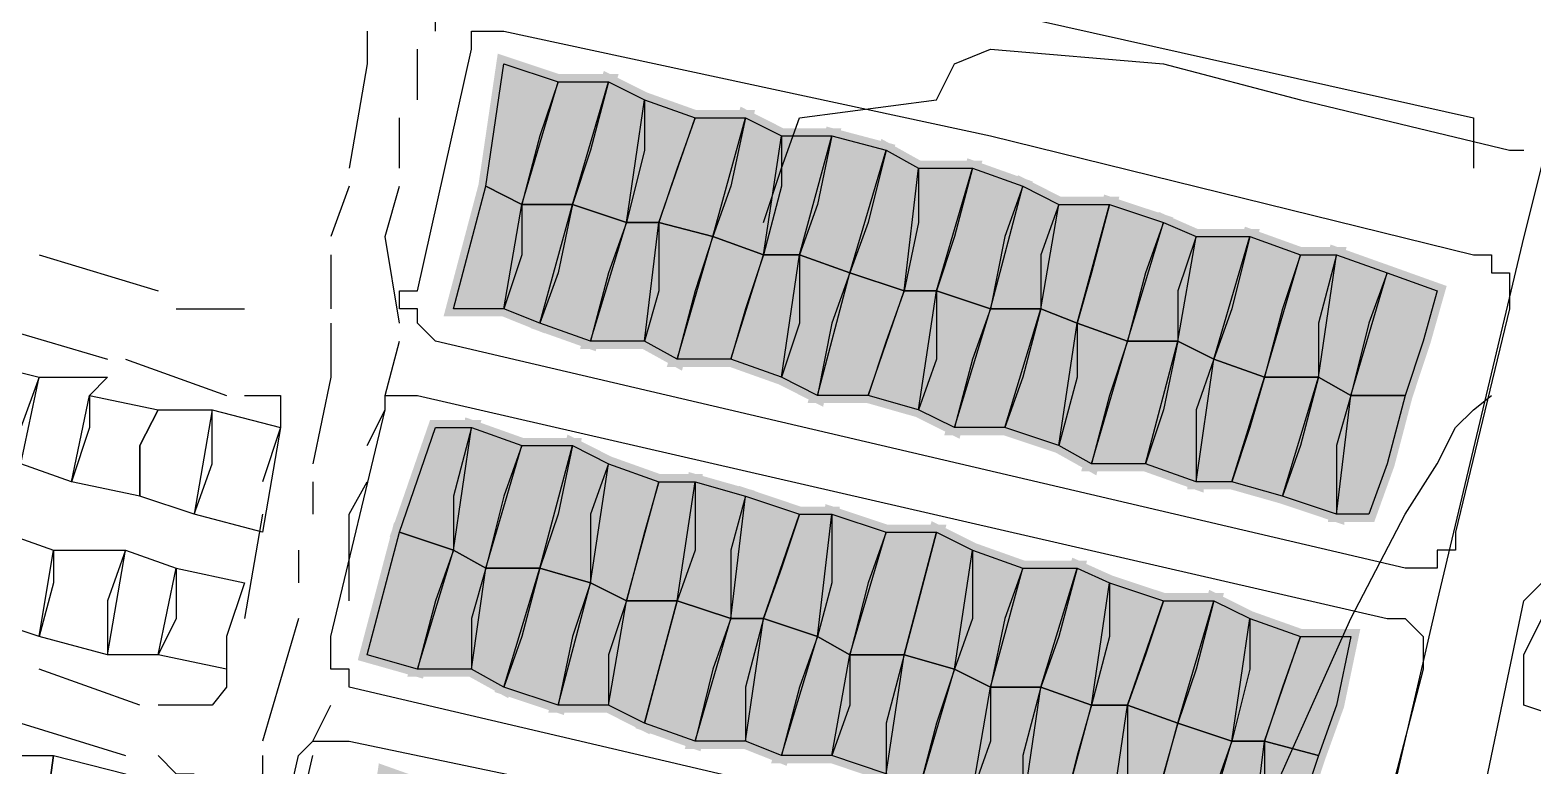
# Model space of a CAD drawing. Header units: millimetres. Extents: x -3588 to 75209, y -3737 to 38254.
# Drawn here: x 27798.2 to 27915.9, y 18982.7 to 19040.3 of the extents above; entities that cross this region are included whole.
import ezdxf

# ---------------------------------------------------------------- set-up
doc = ezdxf.new("R2010")
doc.units = ezdxf.units.MM
doc.layers.add('H', color=250, linetype='Continuous')
doc.layers.add('P', color=253, linetype='Continuous')

msp = doc.modelspace()

# ---------------------------------------------------------------- hatches: boundary and pattern name
at = {"layer": 'H', "linetype": 'Continuous'}
for points in [[(27839.592, 19035.987), (27836.759, 19026.673), (27834.214, 19028.097), (27835.639, 19037.411), (27839.592, 19035.987), (27839.592, 19035.987)], [(27843.544, 19035.987), (27841, 19026.673), (27836.759, 19026.673), (27839.592, 19035.987), (27843.544, 19035.987), (27843.544, 19035.987)], [(27846.361, 19034.866), (27844.953, 19025.264), (27841, 19026.673), (27843.544, 19035.987), (27846.361, 19034.866), (27846.361, 19034.866)], [(27850.314, 19033.458), (27847.769, 19025.264), (27844.953, 19025.264), (27846.361, 19034.866), (27850.314, 19033.458), (27850.314, 19033.458)], [(27854.539, 19033.458), (27851.722, 19023.856), (27847.769, 19025.264), (27850.314, 19033.458), (27854.539, 19033.458), (27854.539, 19033.458)], [(27857.084, 19032.034), (27855.963, 19022.448), (27851.722, 19023.856), (27854.539, 19033.458), (27857.084, 19032.034), (27857.084, 19032.034)], [(27861.325, 19032.034), (27858.492, 19022.448), (27855.963, 19022.448), (27857.084, 19032.034), (27861.325, 19032.034), (27861.325, 19032.034)], [(27865.278, 19030.625), (27862.733, 19021.311), (27858.492, 19022.448), (27861.325, 19032.034), (27865.278, 19030.625), (27865.278, 19030.625)], [(27868.094, 19029.217), (27866.686, 19019.903), (27862.733, 19021.311), (27865.278, 19030.625), (27868.094, 19029.217), (27868.094, 19029.217)], [(27872.047, 19029.217), (27869.502, 19019.903), (27866.686, 19019.903), (27868.094, 19029.217), (27872.047, 19029.217), (27872.047, 19029.217)], [(27876.288, 19028.097), (27873.455, 19018.495), (27869.502, 19019.903), (27872.047, 19029.217), (27876.288, 19028.097), (27876.288, 19028.097)], [(27836.759, 19026.673), (27835.639, 19018.495), (27831.398, 19018.495), (27834.214, 19028.097), (27836.759, 19026.673), (27836.759, 19026.673)], [(27878.817, 19026.673), (27877.408, 19018.495), (27873.455, 19018.495), (27876.288, 19028.097), (27878.817, 19026.673), (27878.817, 19026.673)], [(27841, 19026.673), (27838.167, 19017.086), (27835.639, 19018.495), (27836.759, 19026.673), (27841, 19026.673), (27841, 19026.673)], [(27844.953, 19025.264), (27842.408, 19015.662), (27838.167, 19017.086), (27841, 19026.673), (27844.953, 19025.264), (27844.953, 19025.264)], [(27883.058, 19026.673), (27880.241, 19017.086), (27877.408, 19018.495), (27878.817, 19026.673), (27883.058, 19026.673), (27883.058, 19026.673)], [(27887.011, 19025.264), (27884.194, 19015.662), (27880.241, 19017.086), (27883.058, 19026.673), (27887.011, 19025.264), (27887.011, 19025.264)], [(27847.769, 19025.264), (27846.361, 19015.662), (27842.408, 19015.662), (27844.953, 19025.264), (27847.769, 19025.264), (27847.769, 19025.264)], [(27851.722, 19023.856), (27849.178, 19014.542), (27846.361, 19015.662), (27847.769, 19025.264), (27851.722, 19023.856), (27851.722, 19023.856)], [(27889.827, 19023.856), (27888.419, 19015.662), (27884.194, 19015.662), (27887.011, 19025.264), (27889.827, 19023.856), (27889.827, 19023.856)], [(27855.963, 19022.448), (27853.131, 19014.542), (27849.178, 19014.542), (27851.722, 19023.856), (27855.963, 19022.448), (27855.963, 19022.448)], [(27893.78, 19023.856), (27890.963, 19014.542), (27888.419, 19015.662), (27889.827, 19023.856), (27893.78, 19023.856), (27893.78, 19023.856)], [(27897.733, 19022.448), (27895.188, 19013.133), (27890.963, 19014.542), (27893.78, 19023.856), (27897.733, 19022.448), (27897.733, 19022.448)], [(27858.492, 19022.448), (27857.084, 19013.133), (27853.131, 19014.542), (27855.963, 19022.448), (27858.492, 19022.448), (27858.492, 19022.448)], [(27862.733, 19021.311), (27859.916, 19011.709), (27857.084, 19013.133), (27858.492, 19022.448), (27862.733, 19021.311), (27862.733, 19021.311)], [(27900.566, 19022.448), (27899.141, 19013.133), (27895.188, 19013.133), (27897.733, 19022.448), (27900.566, 19022.448), (27900.566, 19022.448)], [(27904.519, 19021.311), (27901.974, 19011.709), (27899.141, 19013.133), (27900.566, 19022.448), (27904.519, 19021.311), (27904.519, 19021.311)], [(27866.686, 19019.903), (27863.869, 19011.709), (27859.916, 19011.709), (27862.733, 19021.311), (27866.686, 19019.903), (27866.686, 19019.903)], [(27908.744, 19019.903), (27905.927, 19011.709), (27901.974, 19011.709), (27904.519, 19021.311), (27908.744, 19019.903), (27908.744, 19019.903)], [(27869.502, 19019.903), (27868.094, 19010.301), (27863.869, 19011.709), (27866.686, 19019.903), (27869.502, 19019.903), (27869.502, 19019.903)], [(27873.455, 19018.495), (27870.639, 19008.892), (27868.094, 19010.301), (27869.502, 19019.903), (27873.455, 19018.495), (27873.455, 19018.495)], [(27877.408, 19018.495), (27874.864, 19008.892), (27870.639, 19008.892), (27873.455, 19018.495), (27877.408, 19018.495), (27877.408, 19018.495)], [(27880.241, 19017.086), (27878.817, 19007.772), (27874.864, 19008.892), (27877.408, 19018.495), (27880.241, 19017.086), (27880.241, 19017.086)], [(27884.194, 19015.662), (27881.649, 19006.348), (27878.817, 19007.772), (27880.241, 19017.086), (27884.194, 19015.662), (27884.194, 19015.662)], [(27888.419, 19015.662), (27885.602, 19006.348), (27881.649, 19006.348), (27884.194, 19015.662), (27888.419, 19015.662), (27888.419, 19015.662)], [(27890.963, 19014.542), (27889.827, 19004.94), (27885.602, 19006.348), (27888.419, 19015.662), (27890.963, 19014.542), (27890.963, 19014.542)], [(27895.188, 19013.133), (27892.372, 19004.94), (27889.827, 19004.94), (27890.963, 19014.542), (27895.188, 19013.133), (27895.188, 19013.133)], [(27899.141, 19013.133), (27896.613, 19003.531), (27892.372, 19004.94), (27895.188, 19013.133), (27899.141, 19013.133), (27899.141, 19013.133)], [(27901.974, 19011.709), (27900.566, 19002.123), (27896.613, 19003.531), (27899.141, 19013.133), (27901.974, 19011.709), (27901.974, 19011.709)], [(27905.927, 19011.709), (27903.382, 19002.123), (27900.566, 19002.123), (27901.974, 19011.709), (27905.927, 19011.709), (27905.927, 19011.709)], [(27832.806, 19008.892), (27831.398, 18999.578), (27827.445, 19000.987), (27829.989, 19008.892), (27832.806, 19008.892), (27832.806, 19008.892)], [(27836.759, 19007.772), (27834.214, 18998.17), (27831.398, 18999.578), (27832.806, 19008.892), (27836.759, 19007.772), (27836.759, 19007.772)], [(27841, 19007.772), (27838.167, 18998.17), (27834.214, 18998.17), (27836.759, 19007.772), (27841, 19007.772), (27841, 19007.772)], [(27843.544, 19006.348), (27842.408, 18996.762), (27838.167, 18998.17), (27841, 19007.772), (27843.544, 19006.348), (27843.544, 19006.348)], [(27847.769, 19004.94), (27844.953, 18995.337), (27842.408, 18996.762), (27843.544, 19006.348), (27847.769, 19004.94), (27847.769, 19004.94)], [(27850.314, 19004.94), (27849.178, 18995.337), (27844.953, 18995.337), (27847.769, 19004.94), (27850.314, 19004.94), (27850.314, 19004.94)], [(27854.539, 19003.531), (27853.131, 18994.217), (27849.178, 18995.337), (27850.314, 19004.94), (27854.539, 19003.531), (27854.539, 19003.531)], [(27858.492, 19002.123), (27855.963, 18994.217), (27853.131, 18994.217), (27854.539, 19003.531), (27858.492, 19002.123), (27858.492, 19002.123)], [(27861.325, 19002.123), (27859.916, 18992.809), (27855.963, 18994.217), (27858.492, 19002.123), (27861.325, 19002.123), (27861.325, 19002.123)], [(27865.278, 19000.987), (27862.733, 18991.384), (27859.916, 18992.809), (27861.325, 19002.123), (27865.278, 19000.987), (27865.278, 19000.987)], [(27831.398, 18999.578), (27828.853, 18989.976), (27824.628, 18991.384), (27827.445, 19000.987), (27831.398, 18999.578), (27831.398, 18999.578)], [(27869.502, 19000.987), (27866.686, 18991.384), (27862.733, 18991.384), (27865.278, 19000.987), (27869.502, 19000.987), (27869.502, 19000.987)], [(27872.047, 18999.578), (27870.639, 18989.976), (27866.686, 18991.384), (27869.502, 19000.987), (27872.047, 18999.578), (27872.047, 18999.578)], [(27834.214, 18998.17), (27832.806, 18989.976), (27828.853, 18989.976), (27831.398, 18999.578), (27834.214, 18998.17), (27834.214, 18998.17)], [(27876.288, 18998.17), (27873.455, 18988.568), (27870.639, 18989.976), (27872.047, 18999.578), (27876.288, 18998.17), (27876.288, 18998.17)], [(27838.167, 18998.17), (27835.639, 18988.568), (27832.806, 18989.976), (27834.214, 18998.17), (27838.167, 18998.17), (27838.167, 18998.17)], [(27842.408, 18996.762), (27839.592, 18987.447), (27835.639, 18988.568), (27838.167, 18998.17), (27842.408, 18996.762), (27842.408, 18996.762)], [(27880.241, 18998.17), (27877.408, 18988.568), (27873.455, 18988.568), (27876.288, 18998.17), (27880.241, 18998.17), (27880.241, 18998.17)], [(27883.058, 18996.762), (27881.649, 18987.447), (27877.408, 18988.568), (27880.241, 18998.17), (27883.058, 18996.762), (27883.058, 18996.762)], [(27844.953, 18995.337), (27843.544, 18987.447), (27839.592, 18987.447), (27842.408, 18996.762), (27844.953, 18995.337), (27844.953, 18995.337)], [(27887.011, 18995.337), (27884.194, 18987.447), (27881.649, 18987.447), (27883.058, 18996.762), (27887.011, 18995.337), (27887.011, 18995.337)], [(27849.178, 18995.337), (27846.361, 18986.023), (27843.544, 18987.447), (27844.953, 18995.337), (27849.178, 18995.337), (27849.178, 18995.337)], [(27853.131, 18994.217), (27850.314, 18984.615), (27846.361, 18986.023), (27849.178, 18995.337), (27853.131, 18994.217), (27853.131, 18994.217)], [(27890.963, 18995.337), (27888.419, 18986.023), (27884.194, 18987.447), (27887.011, 18995.337), (27890.963, 18995.337), (27890.963, 18995.337)], [(27893.78, 18994.217), (27892.372, 18984.615), (27888.419, 18986.023), (27890.963, 18995.337), (27893.78, 18994.217), (27893.78, 18994.217)], [(27855.963, 18994.217), (27854.539, 18984.615), (27850.314, 18984.615), (27853.131, 18994.217), (27855.963, 18994.217), (27855.963, 18994.217)], [(27859.916, 18992.809), (27857.084, 18983.206), (27854.539, 18984.615), (27855.963, 18994.217), (27859.916, 18992.809), (27859.916, 18992.809)], [(27897.733, 18992.809), (27895.188, 18984.615), (27892.372, 18984.615), (27893.78, 18994.217), (27897.733, 18992.809), (27897.733, 18992.809)], [(27862.733, 18991.384), (27861.325, 18983.206), (27857.084, 18983.206), (27859.916, 18992.809), (27862.733, 18991.384), (27862.733, 18991.384)], [(27901.974, 18992.809), (27899.141, 18983.206), (27895.188, 18984.615), (27897.733, 18992.809), (27901.974, 18992.809), (27901.974, 18992.809)], [(27866.686, 18991.384), (27865.278, 18981.798), (27861.325, 18983.206), (27862.733, 18991.384), (27866.686, 18991.384), (27866.686, 18991.384)], [(27870.639, 18989.976), (27868.094, 18980.662), (27865.278, 18981.798), (27866.686, 18991.384), (27870.639, 18989.976), (27870.639, 18989.976)], [(27873.455, 18988.568), (27872.047, 18980.662), (27868.094, 18980.662), (27870.639, 18989.976), (27873.455, 18988.568), (27873.455, 18988.568)], [(27877.408, 18988.568), (27876.288, 18979.254), (27872.047, 18980.662), (27873.455, 18988.568), (27877.408, 18988.568), (27877.408, 18988.568)], [(27881.649, 18987.447), (27878.817, 18977.845), (27876.288, 18979.254), (27877.408, 18988.568), (27881.649, 18987.447), (27881.649, 18987.447)], [(27884.194, 18987.447), (27883.058, 18977.845), (27878.817, 18977.845), (27881.649, 18987.447), (27884.194, 18987.447), (27884.194, 18987.447)], [(27888.419, 18986.023), (27885.602, 18976.437), (27883.058, 18977.845), (27884.194, 18987.447), (27888.419, 18986.023), (27888.419, 18986.023)], [(27892.372, 18984.615), (27889.827, 18975.013), (27885.602, 18976.437), (27888.419, 18986.023), (27892.372, 18984.615), (27892.372, 18984.615)], [(27895.188, 18984.615), (27893.78, 18975.013), (27889.827, 18975.013), (27892.372, 18984.615), (27895.188, 18984.615), (27895.188, 18984.615)], [(27899.141, 18983.206), (27896.613, 18973.892), (27893.78, 18975.013), (27895.188, 18984.615), (27899.141, 18983.206), (27899.141, 18983.206)]]:
    msp.add_hatch(color=256, dxfattribs=at).paths.add_polyline_path(points)

# ---------------------------------------------------------------- linework, layer by layer
at = {"layer": 'P'}
for points in [[(27924.843, 19065.914), (27924.843, 19063.369), (27922.299, 19052.359), (27915.241, 19024.144), (27908.456, 18995.625), (27903.094, 18972.484), (27899.141, 18956.384), (27897.733, 18946.798), (27896.325, 18942.845), (27892.372, 18936.06), (27885.602, 18926.473), (27873.455, 18912.918), (27861.037, 18903.316), (27846.361, 18889.761), (27838.167, 18880.447), (27836.759, 18873.677), (27836.759, 18857.305), (27838.167, 18845.174), (27840.712, 18834.436), (27840.712, 18831.619)], [(27829.989, 19040.228), (27829.989, 19044.469), (27832.806, 19049.83)], [(27836.759, 19046.997), (27838.167, 19049.83), (27911.288, 19033.458), (27911.288, 19029.505)], [(27824.628, 19040.228), (27824.628, 19037.683), (27823.22, 19029.505)], [(27873.455, 19032.034), (27911.288, 19022.72), (27912.697, 19022.72), (27912.697, 19021.311), (27914.105, 19021.311), (27914.105, 19019.903), (27914.105, 19018.495), (27909.88, 19000.987), (27909.88, 18999.578), (27908.456, 18999.578), (27908.456, 18998.17), (27907.335, 18998.17), (27905.927, 18998.17), (27829.989, 19015.95), (27828.581, 19017.358), (27828.581, 19018.495), (27827.157, 19018.495), (27827.157, 19019.903), (27828.581, 19019.903), (27832.806, 19038.819), (27832.806, 19040.228), (27833.942, 19040.228), (27835.351, 19040.228), (27873.455, 19032.034)], [(27828.581, 19034.866), (27828.581, 19038.819)], [(27855.675, 19025.264), (27857.084, 19029.505), (27858.492, 19033.458), (27869.23, 19034.866), (27870.639, 19037.683), (27873.455, 19038.819), (27887.011, 19037.683), (27897.733, 19034.866), (27914.105, 19030.914), (27915.241, 19030.914)], [(27838.167, 19032.034), (27836.759, 19026.673), (27833.942, 19028.097), (27835.351, 19037.683), (27839.592, 19036.275), (27838.167, 19032.034)], [(27842.12, 19030.914), (27840.712, 19026.673), (27836.759, 19026.673), (27839.592, 19036.275), (27843.544, 19036.275), (27842.12, 19030.914)], [(27846.361, 19030.914), (27844.953, 19025.264), (27840.712, 19026.673), (27843.544, 19036.275), (27846.361, 19034.866), (27846.361, 19030.914)], [(27848.906, 19029.505), (27847.481, 19025.264), (27844.953, 19025.264), (27846.361, 19034.866), (27850.314, 19033.458), (27848.906, 19029.505)], [(27827.157, 19029.505), (27827.157, 19033.458)], [(27853.131, 19028.097), (27851.722, 19024.144), (27847.481, 19025.264), (27850.314, 19033.458), (27854.267, 19033.458), (27853.131, 19028.097)], [(27857.084, 19028.097), (27855.675, 19022.72), (27851.722, 19024.144), (27854.267, 19033.458), (27857.084, 19032.034), (27857.084, 19028.097)], [(27859.916, 19026.673), (27858.492, 19022.72), (27855.675, 19022.72), (27857.084, 19032.034), (27861.037, 19032.034), (27859.916, 19026.673)], [(27863.869, 19025.264), (27862.445, 19021.311), (27858.492, 19022.72), (27861.037, 19032.034), (27865.278, 19030.914), (27863.869, 19025.264)], [(27867.806, 19025.264), (27866.686, 19019.903), (27862.445, 19021.311), (27865.278, 19030.914), (27867.806, 19029.505), (27867.806, 19025.264)], [(27870.639, 19024.144), (27869.23, 19019.903), (27866.686, 19019.903), (27867.806, 19029.505), (27872.047, 19029.505), (27870.639, 19024.144)], [(27874.592, 19024.144), (27873.455, 19018.495), (27869.23, 19019.903), (27872.047, 19029.505), (27876, 19028.097), (27874.592, 19024.144)], [(27823.22, 19028.097), (27821.795, 19024.144)], [(27827.157, 19017.358), (27826.036, 19024.144), (27827.157, 19028.097)], [(27836.759, 19022.72), (27835.351, 19018.495), (27831.398, 19018.495), (27833.942, 19028.097), (27836.759, 19026.673), (27836.759, 19022.72)], [(27877.408, 19022.72), (27877.408, 19018.495), (27873.455, 19018.495), (27876, 19028.097), (27878.817, 19026.673), (27877.408, 19022.72)], [(27839.592, 19021.311), (27838.167, 19017.358), (27835.351, 19018.495), (27836.759, 19026.673), (27840.712, 19026.673), (27839.592, 19021.311)], [(27843.544, 19021.311), (27842.12, 19015.95), (27838.167, 19017.358), (27840.712, 19026.673), (27844.953, 19025.264), (27843.544, 19021.311)], [(27881.361, 19021.311), (27880.241, 19017.358), (27877.408, 19018.495), (27878.817, 19026.673), (27882.77, 19026.673), (27881.361, 19021.311)], [(27885.602, 19021.311), (27884.194, 19015.95), (27880.241, 19017.358), (27882.77, 19026.673), (27887.011, 19025.264), (27885.602, 19021.311)], [(27847.481, 19019.903), (27846.361, 19015.95), (27842.12, 19015.95), (27844.953, 19025.264), (27847.481, 19025.264), (27847.481, 19019.903)], [(27850.314, 19019.903), (27848.906, 19014.542), (27846.361, 19015.95), (27847.481, 19025.264), (27851.722, 19024.144), (27850.314, 19019.903)], [(27888.131, 19019.903), (27888.131, 19015.95), (27884.194, 19015.95), (27887.011, 19025.264), (27889.555, 19024.144), (27888.131, 19019.903)], [(27854.267, 19018.495), (27853.131, 19014.542), (27848.906, 19014.542), (27851.722, 19024.144), (27855.675, 19022.72), (27854.267, 19018.495)], [(27892.372, 19018.495), (27890.963, 19014.542), (27888.131, 19015.95), (27889.555, 19024.144), (27893.78, 19024.144), (27892.372, 19018.495)], [(27896.325, 19018.495), (27894.916, 19013.133), (27890.963, 19014.542), (27893.78, 19024.144), (27897.733, 19022.72), (27896.325, 19018.495)], [(27798.942, 19022.72), (27808.256, 19019.903)], [(27821.795, 19022.72), (27821.795, 19018.495)], [(27858.492, 19017.358), (27857.084, 19013.133), (27853.131, 19014.542), (27855.675, 19022.72), (27858.492, 19022.72), (27858.492, 19017.358)], [(27861.037, 19017.358), (27859.916, 19011.709), (27857.084, 19013.133), (27858.492, 19022.72), (27862.445, 19021.311), (27861.037, 19017.358)], [(27899.141, 19017.358), (27899.141, 19013.133), (27894.916, 19013.133), (27897.733, 19022.72), (27900.566, 19022.72), (27899.141, 19017.358)], [(27903.094, 19017.358), (27901.686, 19011.709), (27899.141, 19013.133), (27900.566, 19022.72), (27904.519, 19021.311), (27903.094, 19017.358)], [(27865.278, 19015.95), (27863.869, 19011.709), (27859.916, 19011.709), (27862.445, 19021.311), (27866.686, 19019.903), (27865.278, 19015.95)], [(27907.335, 19015.95), (27905.927, 19011.709), (27901.686, 19011.709), (27904.519, 19021.311), (27908.456, 19019.903), (27907.335, 19015.95)], [(27869.23, 19014.542), (27867.806, 19010.589), (27863.869, 19011.709), (27866.686, 19019.903), (27869.23, 19019.903), (27869.23, 19014.542)], [(27872.047, 19014.542), (27870.639, 19009.18), (27867.806, 19010.589), (27869.23, 19019.903), (27873.455, 19018.495), (27872.047, 19014.542)], [(27809.665, 19018.495), (27815.026, 19018.495)], [(27876, 19013.133), (27874.592, 19009.18), (27870.639, 19009.18), (27873.455, 19018.495), (27877.408, 19018.495), (27876, 19013.133)], [(27880.241, 19013.133), (27878.817, 19007.772), (27874.592, 19009.18), (27877.408, 19018.495), (27880.241, 19017.358), (27880.241, 19013.133)], [(27794.701, 19017.358), (27804.303, 19014.542)], [(27821.795, 19017.358), (27821.795, 19013.133), (27820.387, 19006.348)], [(27882.77, 19011.709), (27881.361, 19006.348), (27878.817, 19007.772), (27880.241, 19017.358), (27884.194, 19015.95), (27882.77, 19011.709)], [(27826.036, 19011.709), (27827.157, 19015.95)], [(27887.011, 19010.589), (27885.602, 19006.348), (27881.361, 19006.348), (27884.194, 19015.95), (27888.131, 19015.95), (27887.011, 19010.589)], [(27889.555, 19010.589), (27889.555, 19004.94), (27885.602, 19006.348), (27888.131, 19015.95), (27890.963, 19014.542), (27889.555, 19010.589)], [(27797.518, 19009.18), (27797.518, 19006.348), (27792.157, 19007.772), (27793.293, 19014.542), (27798.942, 19013.133), (27797.518, 19009.18)], [(27805.712, 19014.542), (27813.618, 19011.709)], [(27893.78, 19009.18), (27892.372, 19004.94), (27889.555, 19004.94), (27890.963, 19014.542), (27894.916, 19013.133), (27893.78, 19009.18)], [(27802.895, 19009.18), (27801.471, 19004.94), (27797.518, 19006.348), (27798.942, 19013.133), (27804.303, 19013.133), (27802.895, 19011.709), (27802.895, 19009.18)], [(27897.733, 19007.772), (27896.325, 19003.819), (27892.372, 19004.94), (27894.916, 19013.133), (27899.141, 19013.133), (27897.733, 19007.772)], [(27900.566, 19007.772), (27900.566, 19002.395), (27896.325, 19003.819), (27899.141, 19013.133), (27901.686, 19011.709), (27900.566, 19007.772)], [(27806.832, 19007.772), (27806.832, 19003.819), (27801.471, 19004.94), (27802.895, 19011.709), (27808.256, 19010.589), (27806.832, 19007.772)], [(27815.026, 19011.709), (27817.842, 19011.709), (27817.842, 19010.589), (27817.842, 19009.18), (27816.434, 19004.94)], [(27826.036, 19010.589), (27826.036, 19011.709), (27827.157, 19011.709), (27828.581, 19011.709), (27904.519, 18994.217), (27905.927, 18994.217), (27907.335, 18992.809), (27907.335, 18991.384), (27907.335, 18990.264), (27903.094, 18973.892), (27903.094, 18972.484), (27903.094, 18971.06), (27901.686, 18971.06), (27900.566, 18971.06), (27899.141, 18971.06), (27823.22, 18988.856), (27823.22, 18990.264), (27821.795, 18990.264), (27821.795, 18991.384), (27821.795, 18992.809), (27826.036, 19010.589)], [(27889.555, 18967.123), (27901.686, 18994.217), (27905.927, 19002.395), (27908.456, 19006.348), (27909.88, 19009.18), (27911.288, 19010.589), (27912.697, 19011.709)], [(27904.519, 19006.348), (27903.094, 19002.395), (27900.566, 19002.395), (27901.686, 19011.709), (27905.927, 19011.709), (27904.519, 19006.348)], [(27806.832, 19007.772), (27808.256, 19010.589), (27812.481, 19010.589), (27811.073, 19002.395), (27806.832, 19003.819), (27806.832, 19007.772)], [(27812.481, 19006.348), (27812.481, 19010.589), (27817.842, 19009.18), (27816.434, 19000.987), (27811.073, 19002.395), (27812.481, 19006.348)], [(27824.628, 19007.772), (27826.036, 19010.589)], [(27831.398, 19003.819), (27831.398, 18999.578), (27827.157, 19000.987), (27829.989, 19009.18), (27832.806, 19009.18), (27831.398, 19003.819)], [(27835.351, 19003.819), (27833.942, 18998.17), (27831.398, 18999.578), (27832.806, 19009.18), (27836.759, 19007.772), (27835.351, 19003.819)], [(27939.791, 18957.521), (27977.624, 18948.206), (27977.624, 18952.159), (27911.288, 18968.531), (27909.88, 18968.531), (27909.88, 18969.939), (27915.241, 18995.625), (27916.649, 18997.034), (27918.058, 18997.034), (27949.393, 18988.856), (27976.487, 18982.07), (27979.032, 18998.17), (27981.865, 19009.18)], [(27839.592, 19002.395), (27838.167, 18998.17), (27833.942, 18998.17), (27836.759, 19007.772), (27840.712, 19007.772), (27839.592, 19002.395)], [(27842.12, 19002.395), (27842.12, 18997.034), (27838.167, 18998.17), (27840.712, 19007.772), (27843.544, 19006.348), (27842.12, 19002.395)], [(27846.361, 19000.987), (27844.953, 18995.625), (27842.12, 18997.034), (27843.544, 19006.348), (27847.481, 19004.94), (27846.361, 19000.987)], [(27820.387, 19004.94), (27820.387, 19002.395)], [(27823.22, 18995.625), (27823.22, 19002.395), (27824.628, 19004.94)], [(27850.314, 18999.578), (27848.906, 18995.625), (27844.953, 18995.625), (27847.481, 19004.94), (27850.314, 19004.94), (27850.314, 18999.578)], [(27853.131, 18999.578), (27853.131, 18994.217), (27848.906, 18995.625), (27850.314, 19004.94), (27854.267, 19003.819), (27853.131, 18999.578)], [(27857.084, 18998.17), (27855.675, 18994.217), (27853.131, 18994.217), (27854.267, 19003.819), (27858.492, 19002.395), (27857.084, 18998.17)], [(27816.434, 19002.395), (27815.026, 18994.217)], [(27861.037, 18997.034), (27859.916, 18992.809), (27855.675, 18994.217), (27858.492, 19002.395), (27861.037, 19002.395), (27861.037, 18997.034)], [(27863.869, 18997.034), (27862.445, 18991.384), (27859.916, 18992.809), (27861.037, 19002.395), (27865.278, 19000.987), (27863.869, 18997.034)], [(27800.062, 18997.034), (27798.942, 18992.809), (27794.701, 18994.217), (27796.109, 19000.987), (27800.062, 18999.578), (27800.062, 18997.034)], [(27829.989, 18995.625), (27828.581, 18990.264), (27824.628, 18991.384), (27827.157, 19000.987), (27831.398, 18999.578), (27829.989, 18995.625)], [(27867.806, 18995.625), (27866.686, 18991.384), (27862.445, 18991.384), (27865.278, 19000.987), (27869.23, 19000.987), (27867.806, 18995.625)], [(27872.047, 18994.217), (27870.639, 18990.264), (27866.686, 18991.384), (27869.23, 19000.987), (27872.047, 18999.578), (27872.047, 18994.217)], [(27804.303, 18995.625), (27804.303, 18991.384), (27798.942, 18992.809), (27800.062, 18999.578), (27805.712, 18999.578), (27804.303, 18995.625)], [(27809.665, 18994.217), (27808.256, 18991.384), (27804.303, 18991.384), (27805.712, 18999.578), (27809.665, 18998.17), (27809.665, 18994.217)], [(27819.267, 18999.578), (27819.267, 18998.17), (27819.267, 18997.034)], [(27832.806, 18994.217), (27832.806, 18990.264), (27828.581, 18990.264), (27831.398, 18999.578), (27833.942, 18998.17), (27832.806, 18994.217)], [(27874.592, 18994.217), (27873.455, 18988.856), (27870.639, 18990.264), (27872.047, 18999.578), (27876, 18998.17), (27874.592, 18994.217)], [(27813.618, 18992.809), (27813.618, 18990.264), (27808.256, 18991.384), (27809.665, 18998.17), (27815.026, 18997.034), (27813.618, 18992.809)], [(27836.759, 18992.809), (27835.351, 18988.856), (27832.806, 18990.264), (27833.942, 18998.17), (27838.167, 18998.17), (27836.759, 18992.809)], [(27840.712, 18992.809), (27839.592, 18987.447), (27835.351, 18988.856), (27838.167, 18998.17), (27842.12, 18997.034), (27840.712, 18992.809)], [(27878.817, 18992.809), (27877.408, 18988.856), (27873.455, 18988.856), (27876, 18998.17), (27880.241, 18998.17), (27878.817, 18992.809)], [(27882.77, 18992.809), (27881.361, 18987.447), (27877.408, 18988.856), (27880.241, 18998.17), (27882.77, 18997.034), (27882.77, 18992.809)], [(27843.544, 18991.384), (27843.544, 18987.447), (27839.592, 18987.447), (27842.12, 18997.034), (27844.953, 18995.625), (27843.544, 18991.384)], [(27885.602, 18991.384), (27884.194, 18987.447), (27881.361, 18987.447), (27882.77, 18997.034), (27887.011, 18995.625), (27885.602, 18991.384)], [(27847.481, 18990.264), (27846.361, 18986.023), (27843.544, 18987.447), (27844.953, 18995.625), (27848.906, 18995.625), (27847.481, 18990.264)], [(27851.722, 18990.264), (27850.314, 18984.615), (27846.361, 18986.023), (27848.906, 18995.625), (27853.131, 18994.217), (27851.722, 18990.264)], [(27889.555, 18990.264), (27888.131, 18986.023), (27884.194, 18987.447), (27887.011, 18995.625), (27890.963, 18995.625), (27889.555, 18990.264)], [(27893.78, 18990.264), (27892.372, 18984.615), (27888.131, 18986.023), (27890.963, 18995.625), (27893.78, 18994.217), (27893.78, 18990.264)], [(27819.267, 18994.217), (27816.434, 18984.615)], [(27854.267, 18988.856), (27854.267, 18984.615), (27850.314, 18984.615), (27853.131, 18994.217), (27855.675, 18994.217), (27854.267, 18988.856)], [(27858.492, 18988.856), (27857.084, 18983.495), (27854.267, 18984.615), (27855.675, 18994.217), (27859.916, 18992.809), (27858.492, 18988.856)], [(27896.325, 18988.856), (27894.916, 18984.615), (27892.372, 18984.615), (27893.78, 18994.217), (27897.733, 18992.809), (27896.325, 18988.856)], [(27915.241, 18991.384), (27916.649, 18994.217), (27920.89, 18992.809), (27919.466, 18986.023), (27915.241, 18987.447), (27915.241, 18991.384)], [(27813.618, 18992.809), (27813.618, 18988.856), (27812.481, 18987.447), (27811.073, 18987.447), (27808.256, 18987.447)], [(27821.795, 18990.264), (27821.795, 18992.809)], [(27862.445, 18987.447), (27861.037, 18983.495), (27857.084, 18983.495), (27859.916, 18992.809), (27862.445, 18991.384), (27862.445, 18987.447)], [(27900.566, 18987.447), (27899.141, 18983.495), (27894.916, 18984.615), (27897.733, 18992.809), (27901.686, 18992.809), (27900.566, 18987.447)], [(27865.278, 18986.023), (27865.278, 18982.07), (27861.037, 18983.495), (27862.445, 18991.384), (27866.686, 18991.384), (27865.278, 18986.023)], [(27869.23, 18986.023), (27867.806, 18980.662), (27865.278, 18982.07), (27866.686, 18991.384), (27870.639, 18990.264), (27869.23, 18986.023)], [(27806.832, 18987.447), (27798.942, 18990.264)], [(27873.455, 18984.615), (27872.047, 18980.662), (27867.806, 18980.662), (27870.639, 18990.264), (27873.455, 18988.856), (27873.455, 18984.615)], [(27876, 18983.495), (27876, 18979.254), (27872.047, 18980.662), (27873.455, 18988.856), (27877.408, 18988.856), (27876, 18983.495)], [(27880.241, 18983.495), (27878.817, 18977.845), (27876, 18979.254), (27877.408, 18988.856), (27881.361, 18987.447), (27880.241, 18983.495)], [(27820.387, 18984.615), (27821.795, 18987.447)], [(27884.194, 18982.07), (27882.77, 18977.845), (27878.817, 18977.845), (27881.361, 18987.447), (27884.194, 18987.447), (27884.194, 18982.07)], [(27887.011, 18982.07), (27885.602, 18976.709), (27882.77, 18977.845), (27884.194, 18987.447), (27888.131, 18986.023), (27887.011, 18982.07)], [(27797.518, 18986.023), (27805.712, 18983.495)], [(27890.963, 18980.662), (27889.555, 18975.301), (27885.602, 18976.709), (27888.131, 18986.023), (27892.372, 18984.615), (27890.963, 18980.662)], [(27861.037, 18976.709), (27899.141, 18967.123), (27900.566, 18967.123), (27900.566, 18965.698), (27900.566, 18964.29), (27900.566, 18963.17), (27896.325, 18945.374), (27896.325, 18943.965), (27894.916, 18943.965), (27893.78, 18943.965), (27817.842, 18961.745), (27816.434, 18961.745), (27816.434, 18963.17), (27815.026, 18963.17), (27815.026, 18964.29), (27815.026, 18965.698), (27816.434, 18971.06), (27819.267, 18983.495), (27820.387, 18984.615), (27821.795, 18984.615), (27823.22, 18984.615), (27861.037, 18976.709)], [(27894.916, 18979.254), (27893.78, 18975.301), (27889.555, 18975.301), (27892.372, 18984.615), (27894.916, 18984.615), (27894.916, 18979.254)], [(27897.733, 18979.254), (27896.325, 18973.892), (27893.78, 18975.301), (27894.916, 18984.615), (27899.141, 18983.495), (27897.733, 18979.254)], [(27794.701, 18980.662), (27796.109, 18983.495), (27800.062, 18983.495), (27798.942, 18975.301), (27793.293, 18976.709), (27794.701, 18980.662)], [(27804.303, 18977.845), (27804.303, 18975.301), (27798.942, 18975.301), (27800.062, 18983.495), (27805.712, 18982.07), (27804.303, 18977.845)], [(27808.256, 18983.495), (27809.665, 18982.07), (27811.073, 18982.07), (27809.665, 18980.662), (27809.665, 18979.254), (27809.665, 18976.709)], [(27816.434, 18983.495), (27816.434, 18982.07), (27815.026, 18979.254)], [(27817.842, 18972.484), (27820.387, 18983.495)]]:
    msp.add_lwpolyline(points, dxfattribs=at)
at = {"layer": 'P', "const_width": 1.2}
for points in [[(27838.167, 19032.034), (27836.759, 19026.673), (27833.942, 19028.097), (27835.351, 19037.683), (27839.592, 19036.275), (27838.167, 19032.034)], [(27846.361, 19030.914), (27844.953, 19025.264), (27840.712, 19026.673), (27843.544, 19036.275), (27846.361, 19034.866), (27846.361, 19030.914)], [(27842.12, 19030.914), (27840.712, 19026.673), (27836.759, 19026.673), (27839.592, 19036.275), (27843.544, 19036.275), (27842.12, 19030.914)], [(27848.906, 19029.505), (27847.481, 19025.264), (27844.953, 19025.264), (27846.361, 19034.866), (27850.314, 19033.458), (27848.906, 19029.505)], [(27853.131, 19028.097), (27851.722, 19024.144), (27847.481, 19025.264), (27850.314, 19033.458), (27854.267, 19033.458), (27853.131, 19028.097)], [(27857.084, 19028.097), (27855.675, 19022.72), (27851.722, 19024.144), (27854.267, 19033.458), (27857.084, 19032.034), (27857.084, 19028.097)], [(27859.916, 19026.673), (27858.492, 19022.72), (27855.675, 19022.72), (27857.084, 19032.034), (27861.037, 19032.034), (27859.916, 19026.673)], [(27863.869, 19025.264), (27862.445, 19021.311), (27858.492, 19022.72), (27861.037, 19032.034), (27865.278, 19030.914), (27863.869, 19025.264)], [(27867.806, 19025.264), (27866.686, 19019.903), (27862.445, 19021.311), (27865.278, 19030.914), (27867.806, 19029.505), (27867.806, 19025.264)], [(27870.639, 19024.144), (27869.23, 19019.903), (27866.686, 19019.903), (27867.806, 19029.505), (27872.047, 19029.505), (27870.639, 19024.144)], [(27874.592, 19024.144), (27873.455, 19018.495), (27869.23, 19019.903), (27872.047, 19029.505), (27876, 19028.097), (27874.592, 19024.144)], [(27836.759, 19022.72), (27835.351, 19018.495), (27831.398, 19018.495), (27833.942, 19028.097), (27836.759, 19026.673), (27836.759, 19022.72)], [(27877.408, 19022.72), (27877.408, 19018.495), (27873.455, 19018.495), (27876, 19028.097), (27878.817, 19026.673), (27877.408, 19022.72)], [(27839.592, 19021.311), (27838.167, 19017.358), (27835.351, 19018.495), (27836.759, 19026.673), (27840.712, 19026.673), (27839.592, 19021.311)], [(27843.544, 19021.311), (27842.12, 19015.95), (27838.167, 19017.358), (27840.712, 19026.673), (27844.953, 19025.264), (27843.544, 19021.311)], [(27881.361, 19021.311), (27880.241, 19017.358), (27877.408, 19018.495), (27878.817, 19026.673), (27882.77, 19026.673), (27881.361, 19021.311)], [(27885.602, 19021.311), (27884.194, 19015.95), (27880.241, 19017.358), (27882.77, 19026.673), (27887.011, 19025.264), (27885.602, 19021.311)], [(27847.481, 19019.903), (27846.361, 19015.95), (27842.12, 19015.95), (27844.953, 19025.264), (27847.481, 19025.264), (27847.481, 19019.903)], [(27850.314, 19019.903), (27848.906, 19014.542), (27846.361, 19015.95), (27847.481, 19025.264), (27851.722, 19024.144), (27850.314, 19019.903)], [(27888.131, 19019.903), (27888.131, 19015.95), (27884.194, 19015.95), (27887.011, 19025.264), (27889.555, 19024.144), (27888.131, 19019.903)], [(27854.267, 19018.495), (27853.131, 19014.542), (27848.906, 19014.542), (27851.722, 19024.144), (27855.675, 19022.72), (27854.267, 19018.495)], [(27892.372, 19018.495), (27890.963, 19014.542), (27888.131, 19015.95), (27889.555, 19024.144), (27893.78, 19024.144), (27892.372, 19018.495)], [(27896.325, 19018.495), (27894.916, 19013.133), (27890.963, 19014.542), (27893.78, 19024.144), (27897.733, 19022.72), (27896.325, 19018.495)], [(27858.492, 19017.358), (27857.084, 19013.133), (27853.131, 19014.542), (27855.675, 19022.72), (27858.492, 19022.72), (27858.492, 19017.358)], [(27861.037, 19017.358), (27859.916, 19011.709), (27857.084, 19013.133), (27858.492, 19022.72), (27862.445, 19021.311), (27861.037, 19017.358)], [(27899.141, 19017.358), (27899.141, 19013.133), (27894.916, 19013.133), (27897.733, 19022.72), (27900.566, 19022.72), (27899.141, 19017.358)], [(27903.094, 19017.358), (27901.686, 19011.709), (27899.141, 19013.133), (27900.566, 19022.72), (27904.519, 19021.311), (27903.094, 19017.358)], [(27865.278, 19015.95), (27863.869, 19011.709), (27859.916, 19011.709), (27862.445, 19021.311), (27866.686, 19019.903), (27865.278, 19015.95)], [(27907.335, 19015.95), (27905.927, 19011.709), (27901.686, 19011.709), (27904.519, 19021.311), (27908.456, 19019.903), (27907.335, 19015.95)], [(27869.23, 19014.542), (27867.806, 19010.589), (27863.869, 19011.709), (27866.686, 19019.903), (27869.23, 19019.903), (27869.23, 19014.542)], [(27872.047, 19014.542), (27870.639, 19009.18), (27867.806, 19010.589), (27869.23, 19019.903), (27873.455, 19018.495), (27872.047, 19014.542)], [(27880.241, 19013.133), (27878.817, 19007.772), (27874.592, 19009.18), (27877.408, 19018.495), (27880.241, 19017.358), (27880.241, 19013.133)], [(27876, 19013.133), (27874.592, 19009.18), (27870.639, 19009.18), (27873.455, 19018.495), (27877.408, 19018.495), (27876, 19013.133)], [(27882.77, 19011.709), (27881.361, 19006.348), (27878.817, 19007.772), (27880.241, 19017.358), (27884.194, 19015.95), (27882.77, 19011.709)], [(27887.011, 19010.589), (27885.602, 19006.348), (27881.361, 19006.348), (27884.194, 19015.95), (27888.131, 19015.95), (27887.011, 19010.589)], [(27889.555, 19010.589), (27889.555, 19004.94), (27885.602, 19006.348), (27888.131, 19015.95), (27890.963, 19014.542), (27889.555, 19010.589)], [(27893.78, 19009.18), (27892.372, 19004.94), (27889.555, 19004.94), (27890.963, 19014.542), (27894.916, 19013.133), (27893.78, 19009.18)], [(27897.733, 19007.772), (27896.325, 19003.819), (27892.372, 19004.94), (27894.916, 19013.133), (27899.141, 19013.133), (27897.733, 19007.772)], [(27900.566, 19007.772), (27900.566, 19002.395), (27896.325, 19003.819), (27899.141, 19013.133), (27901.686, 19011.709), (27900.566, 19007.772)], [(27904.519, 19006.348), (27903.094, 19002.395), (27900.566, 19002.395), (27901.686, 19011.709), (27905.927, 19011.709), (27904.519, 19006.348)], [(27835.351, 19003.819), (27833.942, 18998.17), (27831.398, 18999.578), (27832.806, 19009.18), (27836.759, 19007.772), (27835.351, 19003.819)], [(27831.398, 19003.819), (27831.398, 18999.578), (27827.157, 19000.987), (27829.989, 19009.18), (27832.806, 19009.18), (27831.398, 19003.819)], [(27839.592, 19002.395), (27838.167, 18998.17), (27833.942, 18998.17), (27836.759, 19007.772), (27840.712, 19007.772), (27839.592, 19002.395)], [(27842.12, 19002.395), (27842.12, 18997.034), (27838.167, 18998.17), (27840.712, 19007.772), (27843.544, 19006.348), (27842.12, 19002.395)], [(27846.361, 19000.987), (27844.953, 18995.625), (27842.12, 18997.034), (27843.544, 19006.348), (27847.481, 19004.94), (27846.361, 19000.987)], [(27850.314, 18999.578), (27848.906, 18995.625), (27844.953, 18995.625), (27847.481, 19004.94), (27850.314, 19004.94), (27850.314, 18999.578)], [(27853.131, 18999.578), (27853.131, 18994.217), (27848.906, 18995.625), (27850.314, 19004.94), (27854.267, 19003.819), (27853.131, 18999.578)], [(27857.084, 18998.17), (27855.675, 18994.217), (27853.131, 18994.217), (27854.267, 19003.819), (27858.492, 19002.395), (27857.084, 18998.17)], [(27861.037, 18997.034), (27859.916, 18992.809), (27855.675, 18994.217), (27858.492, 19002.395), (27861.037, 19002.395), (27861.037, 18997.034)], [(27863.869, 18997.034), (27862.445, 18991.384), (27859.916, 18992.809), (27861.037, 19002.395), (27865.278, 19000.987), (27863.869, 18997.034)], [(27829.989, 18995.625), (27828.581, 18990.264), (27824.628, 18991.384), (27827.157, 19000.987), (27831.398, 18999.578), (27829.989, 18995.625)], [(27872.047, 18994.217), (27870.639, 18990.264), (27866.686, 18991.384), (27869.23, 19000.987), (27872.047, 18999.578), (27872.047, 18994.217)], [(27832.806, 18994.217), (27832.806, 18990.264), (27828.581, 18990.264), (27831.398, 18999.578), (27833.942, 18998.17), (27832.806, 18994.217)], [(27867.806, 18995.625), (27866.686, 18991.384), (27862.445, 18991.384), (27865.278, 19000.987), (27869.23, 19000.987), (27867.806, 18995.625)], [(27874.592, 18994.217), (27873.455, 18988.856), (27870.639, 18990.264), (27872.047, 18999.578), (27876, 18998.17), (27874.592, 18994.217)], [(27836.759, 18992.809), (27835.351, 18988.856), (27832.806, 18990.264), (27833.942, 18998.17), (27838.167, 18998.17), (27836.759, 18992.809)], [(27840.712, 18992.809), (27839.592, 18987.447), (27835.351, 18988.856), (27838.167, 18998.17), (27842.12, 18997.034), (27840.712, 18992.809)], [(27878.817, 18992.809), (27877.408, 18988.856), (27873.455, 18988.856), (27876, 18998.17), (27880.241, 18998.17), (27878.817, 18992.809)], [(27882.77, 18992.809), (27881.361, 18987.447), (27877.408, 18988.856), (27880.241, 18998.17), (27882.77, 18997.034), (27882.77, 18992.809)], [(27843.544, 18991.384), (27843.544, 18987.447), (27839.592, 18987.447), (27842.12, 18997.034), (27844.953, 18995.625), (27843.544, 18991.384)], [(27885.602, 18991.384), (27884.194, 18987.447), (27881.361, 18987.447), (27882.77, 18997.034), (27887.011, 18995.625), (27885.602, 18991.384)], [(27847.481, 18990.264), (27846.361, 18986.023), (27843.544, 18987.447), (27844.953, 18995.625), (27848.906, 18995.625), (27847.481, 18990.264)], [(27851.722, 18990.264), (27850.314, 18984.615), (27846.361, 18986.023), (27848.906, 18995.625), (27853.131, 18994.217), (27851.722, 18990.264)], [(27889.555, 18990.264), (27888.131, 18986.023), (27884.194, 18987.447), (27887.011, 18995.625), (27890.963, 18995.625), (27889.555, 18990.264)], [(27893.78, 18990.264), (27892.372, 18984.615), (27888.131, 18986.023), (27890.963, 18995.625), (27893.78, 18994.217), (27893.78, 18990.264)], [(27854.267, 18988.856), (27854.267, 18984.615), (27850.314, 18984.615), (27853.131, 18994.217), (27855.675, 18994.217), (27854.267, 18988.856)], [(27858.492, 18988.856), (27857.084, 18983.495), (27854.267, 18984.615), (27855.675, 18994.217), (27859.916, 18992.809), (27858.492, 18988.856)], [(27896.325, 18988.856), (27894.916, 18984.615), (27892.372, 18984.615), (27893.78, 18994.217), (27897.733, 18992.809), (27896.325, 18988.856)], [(27862.445, 18987.447), (27861.037, 18983.495), (27857.084, 18983.495), (27859.916, 18992.809), (27862.445, 18991.384), (27862.445, 18987.447)], [(27900.566, 18987.447), (27899.141, 18983.495), (27894.916, 18984.615), (27897.733, 18992.809), (27901.686, 18992.809), (27900.566, 18987.447)], [(27865.278, 18986.023), (27865.278, 18982.07), (27861.037, 18983.495), (27862.445, 18991.384), (27866.686, 18991.384), (27865.278, 18986.023)], [(27869.23, 18986.023), (27867.806, 18980.662), (27865.278, 18982.07), (27866.686, 18991.384), (27870.639, 18990.264), (27869.23, 18986.023)], [(27873.455, 18984.615), (27872.047, 18980.662), (27867.806, 18980.662), (27870.639, 18990.264), (27873.455, 18988.856), (27873.455, 18984.615)], [(27876, 18983.495), (27876, 18979.254), (27872.047, 18980.662), (27873.455, 18988.856), (27877.408, 18988.856), (27876, 18983.495)], [(27880.241, 18983.495), (27878.817, 18977.845), (27876, 18979.254), (27877.408, 18988.856), (27881.361, 18987.447), (27880.241, 18983.495)], [(27884.194, 18982.07), (27882.77, 18977.845), (27878.817, 18977.845), (27881.361, 18987.447), (27884.194, 18987.447), (27884.194, 18982.07)], [(27887.011, 18982.07), (27885.602, 18976.709), (27882.77, 18977.845), (27884.194, 18987.447), (27888.131, 18986.023), (27887.011, 18982.07)], [(27890.963, 18980.662), (27889.555, 18975.301), (27885.602, 18976.709), (27888.131, 18986.023), (27892.372, 18984.615), (27890.963, 18980.662)], [(27894.916, 18979.254), (27893.78, 18975.301), (27889.555, 18975.301), (27892.372, 18984.615), (27894.916, 18984.615), (27894.916, 18979.254)], [(27897.733, 18979.254), (27896.325, 18973.892), (27893.78, 18975.301), (27894.916, 18984.615), (27899.141, 18983.495), (27897.733, 18979.254)], [(27828.581, 18976.709), (27827.157, 18971.06), (27824.628, 18972.484), (27826.036, 18982.07), (27829.989, 18980.662), (27828.581, 18976.709)]]:
    msp.add_lwpolyline(points, dxfattribs=at)

doc.saveas('drawing.dxf')
